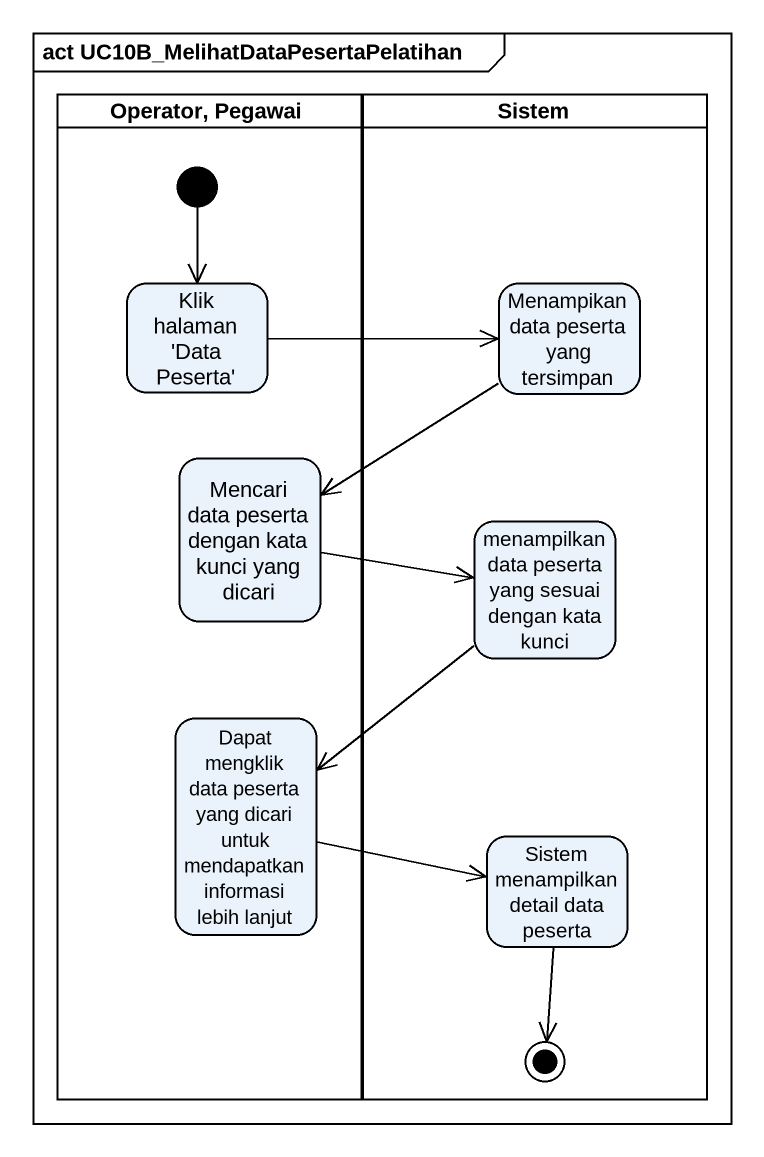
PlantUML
@startuml
mainframe act UC10B_MelihatDataPesertaPelatihan
hide empty description
state "Operator, Pegawai" as Operator_Pegawai <<partition>> {
  state "Klik halaman 'Data Peserta'" as Klik_halaman_Data_Peserta
  state "Mencari data peserta dengan kata kunci yang dicari" as Mencari_data_peserta_dengan
  state "Dapat mengklik data peserta yang dicari untuk mendapatkan informasi lebih lanjut" as Dapat_mengklik_data_peserta
  [*] --> Klik_halaman_Data_Peserta
}
state Sistem <<partition>> {
  state "Menampikan data peserta yang tersimpan" as Menampikan_data_peserta
  state "menampilkan data peserta yang sesuai dengan kata kunci" as menampilkan_data_peserta
  state "Sistem menampilkan detail data peserta" as Sistem_menampilkan_detail
  Sistem_menampilkan_detail --> [*]
}
Klik_halaman_Data_Peserta -right-> Menampikan_data_peserta
Menampikan_data_peserta --> Mencari_data_peserta_dengan
Mencari_data_peserta_dengan -right-> menampilkan_data_peserta
menampilkan_data_peserta --> Dapat_mengklik_data_peserta
Dapat_mengklik_data_peserta -right-> Sistem_menampilkan_detail
@enduml
